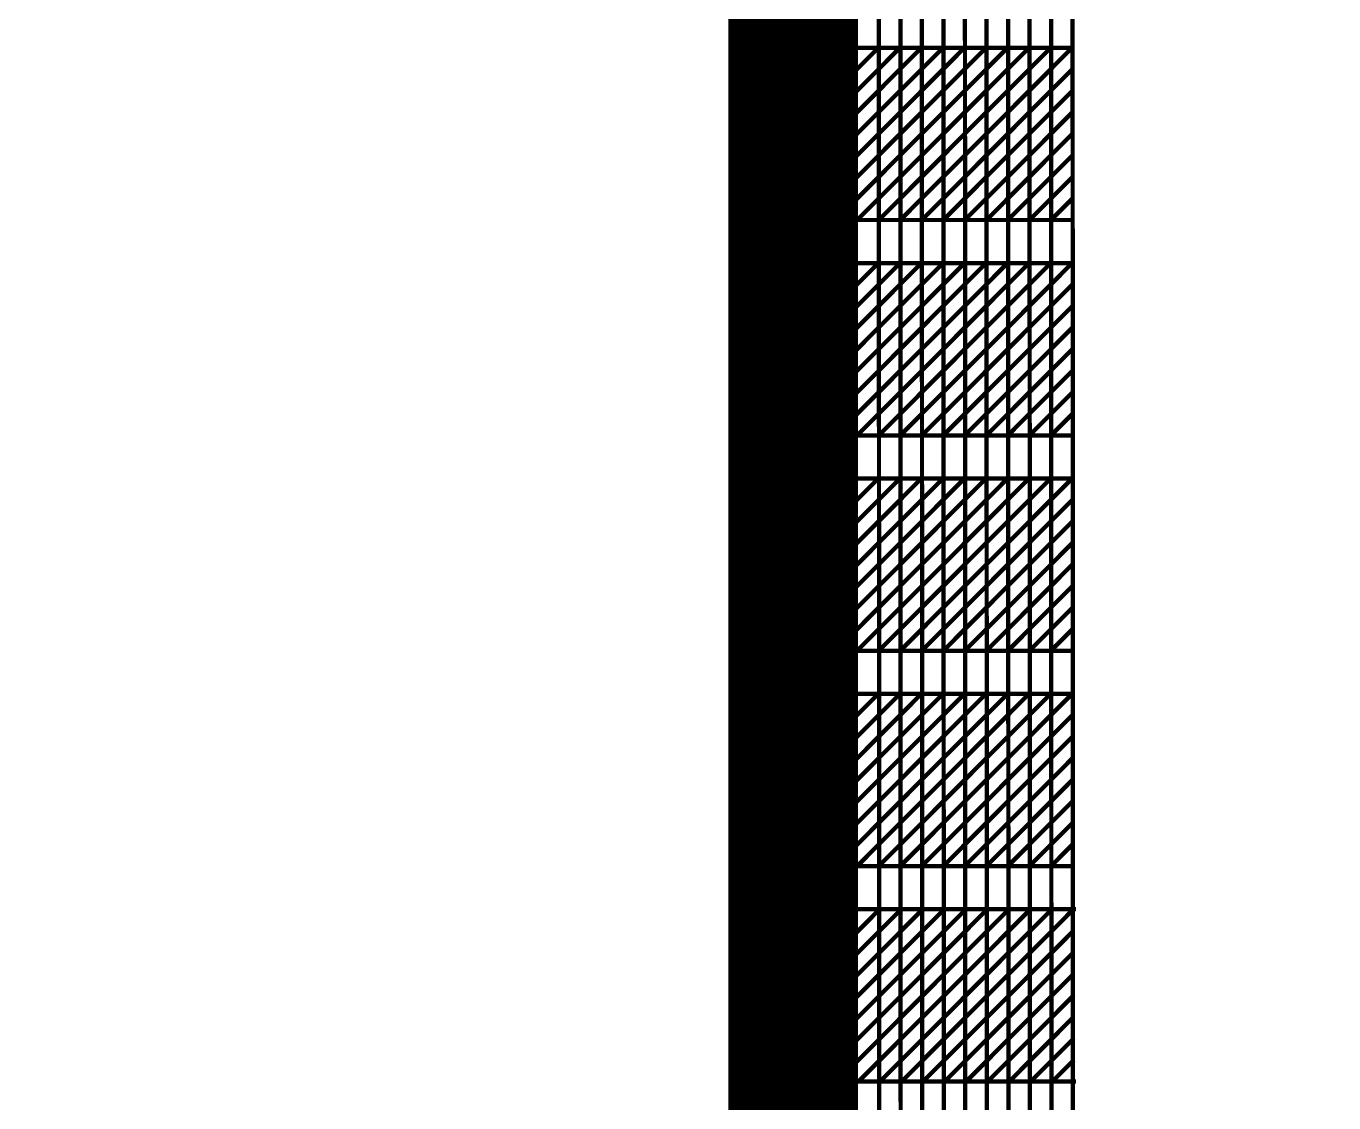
# Model space of a CAD drawing. Header units: millimetres. Extents: x -51 to 51, y -51 to 51.
# Drawn here: x -15.088 to -12.051, y -10.146 to -7.646 of the extents above; entities that cross this region are included whole.
import ezdxf

# ---------------------------------------------------------------- set-up
doc = ezdxf.new("R2010")
doc.units = ezdxf.units.MM
doc.linetypes.add('DASHED', pattern=[19.05, 12.7, -6.35])
for name, color, linetype in [('bottom_SU8', 5, 'Continuous'), ('metal', 43, 'Continuous'), ('reference', 18, 'DASHED')]:
    doc.layers.add(name, color=color, linetype=linetype)
doc.layers.add('top SU-8', color=3, linetype='Continuous', transparency=0.63)

msp = doc.modelspace()

# ---------------------------------------------------------------- linework, layer by layer
at = {"layer": 'bottom_SU8', "transparency": 33554544}
for points, const_width in [([(-13.3059, 5.9298), (-13.3059, -19.1017)], 0.3), ([(-12.6544, -19.0957), (-12.659, -3.1921)], 0.01), ([(-13.1044, -19.0957), (-13.109, -3.1964)], 0.01), ([(-13.0547, -19.0957), (-13.059, -3.1964)], 0.01), ([(-13.0047, -19.0957), (-13.009, -3.1964)], 0.01), ([(-12.9544, -19.0957), (-12.959, -3.1961)], 0.01), ([(-12.9044, -19.0957), (-12.909, -3.1964)], 0.01), ([(-12.8544, -19.0957), (-12.859, -3.1961)], 0.01), ([(-12.8044, -19.0957), (-12.8087, -3.1961)], 0.01), ([(-12.7544, -19.0957), (-12.759, -3.1961)], 0.01), ([(-12.7044, -19.0957), (-12.709, -3.1961)], 0.01), ([(-13.1936, -7.7811), (-13.1087, -7.6961)], 0.01), ([(-13.1934, -7.831), (-13.0587, -7.6961)], 0.01), ([(-13.1934, -7.8811), (-13.0087, -7.6961)], 0.01), ([(-13.1934, -7.9313), (-12.9587, -7.6961)], 0.01), ([(-13.1934, -7.9814), (-12.9087, -7.6961)], 0.01), ([(-13.1934, -8.0315), (-12.8587, -7.6961)], 0.01), ([(-13.1934, -8.0816), (-12.8087, -7.6961)], 0.01), ([(-13.1934, -7.6961), (-12.6531, -7.6961)], 0.01), ([(-13.1579, -8.0961), (-12.7587, -7.6961)], 0.01), ([(-13.1079, -8.0961), (-12.7087, -7.6961)], 0.01), ([(-13.0579, -8.0961), (-12.6587, -7.6961)], 0.01), ([(-13.0079, -8.0961), (-12.6586, -7.7461)], 0.01), ([(-12.9579, -8.0961), (-12.6585, -7.7961)], 0.01), ([(-12.9079, -8.0961), (-12.6584, -7.8461)], 0.01), ([(-12.8579, -8.0961), (-12.6583, -7.8961)], 0.01), ([(-12.8079, -8.0961), (-12.6582, -7.9461)], 0.01), ([(-12.7579, -8.0961), (-12.6581, -7.9961)], 0.01), ([(-12.7079, -8.0961), (-12.658, -8.0461)], 0.01), ([(-13.1934, -8.0961), (-12.653, -8.0961)], 0.01), ([(-13.1936, -8.2811), (-13.1087, -8.1961)], 0.01), ([(-13.1934, -8.331), (-13.0587, -8.1961)], 0.01), ([(-13.1934, -8.3811), (-13.0087, -8.1961)], 0.01), ([(-13.1934, -8.4313), (-12.9587, -8.1961)], 0.01), ([(-13.1934, -8.4814), (-12.9087, -8.1961)], 0.01), ([(-13.1934, -8.5315), (-12.8587, -8.1961)], 0.01), ([(-13.1934, -8.5816), (-12.8087, -8.1961)], 0.01), ([(-13.1934, -8.1961), (-12.6531, -8.1961)], 0.01), ([(-13.1579, -8.5961), (-12.7587, -8.1961)], 0.01), ([(-13.1079, -8.5961), (-12.7087, -8.1961)], 0.01), ([(-13.0579, -8.5961), (-12.6587, -8.1961)], 0.01), ([(-13.0079, -8.5961), (-12.6586, -8.2461)], 0.01), ([(-12.9579, -8.5961), (-12.6585, -8.2961)], 0.01), ([(-12.9079, -8.5961), (-12.6584, -8.3461)], 0.01), ([(-12.8579, -8.5961), (-12.6583, -8.3961)], 0.01), ([(-12.8079, -8.5961), (-12.6582, -8.4461)], 0.01), ([(-12.7579, -8.5961), (-12.6581, -8.4961)], 0.01), ([(-12.7079, -8.5961), (-12.658, -8.5461)], 0.01), ([(-13.1934, -8.5961), (-12.653, -8.5961)], 0.01), ([(-13.1936, -8.7811), (-13.1087, -8.6961)], 0.01), ([(-13.1934, -8.831), (-13.0587, -8.6961)], 0.01), ([(-13.1934, -8.8811), (-13.0087, -8.6961)], 0.01), ([(-13.1934, -8.9313), (-12.9587, -8.6961)], 0.01), ([(-13.1934, -8.9814), (-12.9087, -8.6961)], 0.01), ([(-13.1934, -9.0315), (-12.8587, -8.6961)], 0.01), ([(-13.1934, -9.0816), (-12.8087, -8.6961)], 0.01), ([(-13.1934, -8.6961), (-12.6531, -8.6961)], 0.01), ([(-13.1579, -9.0961), (-12.7587, -8.6961)], 0.01), ([(-13.1079, -9.0961), (-12.7087, -8.6961)], 0.01), ([(-13.0579, -9.0961), (-12.6587, -8.6961)], 0.01), ([(-13.0079, -9.0961), (-12.6586, -8.7461)], 0.01), ([(-12.9579, -9.0961), (-12.6585, -8.7961)], 0.01), ([(-12.9079, -9.0961), (-12.6584, -8.8461)], 0.01), ([(-12.8579, -9.0961), (-12.6583, -8.8961)], 0.01), ([(-12.8079, -9.0961), (-12.6582, -8.9461)], 0.01), ([(-12.7579, -9.0961), (-12.6581, -8.9961)], 0.01), ([(-12.7079, -9.0961), (-12.658, -9.0461)], 0.01), ([(-13.1934, -9.0961), (-12.653, -9.0961)], 0.01), ([(-13.1936, -9.2811), (-13.1087, -9.1961)], 0.01), ([(-13.1934, -9.331), (-13.0587, -9.1961)], 0.01), ([(-13.1934, -9.3811), (-13.0087, -9.1961)], 0.01), ([(-13.1934, -9.4313), (-12.9587, -9.1961)], 0.01), ([(-13.1934, -9.4814), (-12.9087, -9.1961)], 0.01), ([(-13.1934, -9.5315), (-12.8587, -9.1961)], 0.01), ([(-13.1934, -9.5816), (-12.8087, -9.1961)], 0.01), ([(-13.1934, -9.1961), (-12.6531, -9.1961)], 0.01), ([(-13.1579, -9.5961), (-12.7587, -9.1961)], 0.01), ([(-13.1079, -9.5961), (-12.7087, -9.1961)], 0.01), ([(-13.0579, -9.5961), (-12.6587, -9.1961)], 0.01), ([(-13.0079, -9.5961), (-12.6586, -9.2461)], 0.01), ([(-12.9579, -9.5961), (-12.6585, -9.2961)], 0.01), ([(-12.9079, -9.5961), (-12.6584, -9.3461)], 0.01), ([(-12.8579, -9.5961), (-12.6583, -9.3961)], 0.01), ([(-12.8079, -9.5961), (-12.6582, -9.4461)], 0.01), ([(-12.7579, -9.5961), (-12.6581, -9.4961)], 0.01), ([(-12.7079, -9.5961), (-12.658, -9.5461)], 0.01), ([(-13.1934, -9.5961), (-12.653, -9.5961)], 0.01), ([(-13.1904, -9.7811), (-13.1055, -9.6961)], 0.01), ([(-13.1902, -9.831), (-13.0555, -9.6961)], 0.01), ([(-13.1902, -9.8811), (-13.0055, -9.6961)], 0.01), ([(-13.1902, -9.9312), (-12.9555, -9.6961)], 0.01), ([(-13.1902, -9.9813), (-12.9055, -9.6961)], 0.01), ([(-13.1902, -10.0314), (-12.8555, -9.6961)], 0.01), ([(-13.1902, -10.0816), (-12.8055, -9.6961)], 0.01), ([(-13.1902, -9.6961), (-12.65, -9.6961)], 0.01), ([(-13.1547, -10.0961), (-12.7555, -9.6961)], 0.01), ([(-13.1047, -10.0961), (-12.7055, -9.6961)], 0.01), ([(-13.0547, -10.0961), (-12.6555, -9.6961)], 0.01), ([(-13.0047, -10.0961), (-12.6554, -9.7461)], 0.01), ([(-12.9547, -10.0961), (-12.6553, -9.7961)], 0.01), ([(-12.9047, -10.0961), (-12.6552, -9.8461)], 0.01), ([(-12.8547, -10.0961), (-12.6551, -9.8961)], 0.01), ([(-12.8047, -10.0961), (-12.655, -9.9461)], 0.01), ([(-12.7547, -10.0961), (-12.6549, -9.9961)], 0.01), ([(-12.7047, -10.0961), (-12.6548, -10.0461)], 0.01), ([(-13.1902, -10.0961), (-12.6499, -10.0961)], 0.01)]:
    msp.add_lwpolyline(points, dxfattribs=dict(at, const_width=const_width))
at = {"layer": 'metal', "transparency": 33554544}
for points, const_width in [([(-13.3039, -11.0957), (-13.3039, 10.5754)], 0.004), ([(-13.3219, -12.0957), (-13.3219, 10.0274)], 0.004), ([(-13.3129, -11.5957), (-13.3129, 10.0291)], 0.004), ([(-13.2949, -10.5957), (-13.2949, 9.9562)], 0.004), ([(-13.3399, -13.0957), (-13.3399, 9.4365)], 0.004), ([(-13.3309, -12.5957), (-13.3309, 9.4365)], 0.004), ([(-13.2859, -10.0961), (-13.2859, 9.3481)], 0.004), ([(-13.2769, -9.5961), (-13.2769, 9.3481)], 0.004), ([(-13.3579, -14.0957), (-13.3579, 8.8389)], 0.004), ([(-13.3489, -13.5957), (-13.3489, 8.8407)], 0.004), ([(-13.2679, -9.0961), (-13.2679, 8.7599)], 0.004), ([(-13.2589, -8.5961), (-13.2589, 8.7617)], 0.004), ([(-13.3759, -15.0957), (-13.3759, 8.2445)], 0.004), ([(-13.3669, -14.5957), (-13.3669, 8.2445)], 0.004), ([(-13.2499, -8.0961), (-13.2499, 8.1764)], 0.004), ([(-13.3939, -16.0957), (-13.3939, 7.6503)], 0.004), ([(-13.3849, -15.5957), (-13.3849, 7.6503)], 0.004), ([(-13.4119, -17.0957), (-13.4119, 7.0554)], 0.004), ([(-13.4029, -16.5957), (-13.4029, 7.0554)], 0.004), ([(-13.4299, -18.0957), (-13.4299, 6.4565)], 0.004), ([(-13.4209, -17.5957), (-13.4209, 6.4576)], 0.004), ([(-13.4389, -18.5957), (-13.4389, 5.8943)], 0.004), ([(-13.4479, -19.0957), (-13.4479, 5.8889)], 0.004), ([(-13.168, -7.8054), (-13.0585, -7.6957)], 0.006), ([(-13.1679, -7.8554), (-13.0085, -7.6957)], 0.006), ([(-13.1679, -7.9055), (-12.9585, -7.6957)], 0.006), ([(-13.1679, -7.9556), (-12.9085, -7.6957)], 0.006), ([(-13.1679, -8.0057), (-12.8585, -7.6957)], 0.006), ([(-13.1679, -8.0558), (-12.8085, -7.6957)], 0.006), ([(-13.1679, -7.6957), (-12.6556, -7.6957)], 0.006), ([(-13.1678, -7.7551), (-13.1085, -7.6957)], 0.006), ([(-13.1577, -8.0957), (-12.7585, -7.6957)], 0.006), ([(-13.1077, -8.0957), (-13.1085, -7.6957)], 0.006), ([(-13.1077, -8.0957), (-12.7085, -7.6957)], 0.006), ([(-13.0577, -8.0957), (-13.0585, -7.6957)], 0.006), ([(-13.0577, -8.0957), (-12.6585, -7.6957)], 0.006), ([(-13.0077, -8.0957), (-13.0085, -7.6957)], 0.006), ([(-12.9577, -8.0957), (-12.9585, -7.6957)], 0.006), ([(-12.9077, -8.0957), (-12.9085, -7.6957)], 0.006), ([(-12.8577, -8.0957), (-12.8585, -7.6957)], 0.006), ([(-12.8077, -8.0957), (-12.8085, -7.6957)], 0.006), ([(-12.7577, -8.0957), (-12.7585, -7.6957)], 0.006), ([(-12.7077, -8.0957), (-12.7085, -7.6957)], 0.006), ([(-12.6577, -8.0957), (-12.6585, -7.6957)], 0.006), ([(-13.0077, -8.0957), (-12.6584, -7.7457)], 0.006), ([(-12.9577, -8.0957), (-12.6583, -7.7957)], 0.006), ([(-12.9077, -8.0957), (-12.6582, -7.8457)], 0.006), ([(-12.8577, -8.0957), (-12.6581, -7.8957)], 0.006), ([(-12.8077, -8.0957), (-12.658, -7.9457)], 0.006), ([(-12.7577, -8.0957), (-12.6579, -7.9957)], 0.006), ([(-12.7077, -8.0957), (-12.6578, -8.0457)], 0.006), ([(-13.17, -8.0957), (-12.6552, -8.0957)], 0.006), ([(-13.168, -8.3054), (-13.0585, -8.1957)], 0.006), ([(-13.1679, -8.3554), (-13.0085, -8.1957)], 0.006), ([(-13.1679, -8.4055), (-12.9585, -8.1957)], 0.006), ([(-13.1679, -8.4556), (-12.9085, -8.1957)], 0.006), ([(-13.1679, -8.5057), (-12.8585, -8.1957)], 0.006), ([(-13.1679, -8.5558), (-12.8085, -8.1957)], 0.006), ([(-13.1679, -8.1957), (-12.6556, -8.1957)], 0.006), ([(-13.1678, -8.2551), (-13.1085, -8.1957)], 0.006), ([(-13.1577, -8.5957), (-12.7585, -8.1957)], 0.006), ([(-13.1077, -8.5957), (-13.1085, -8.1957)], 0.006), ([(-13.1077, -8.5957), (-12.7085, -8.1957)], 0.006), ([(-13.0577, -8.5957), (-13.0585, -8.1957)], 0.006), ([(-13.0577, -8.5957), (-12.6585, -8.1957)], 0.006), ([(-13.0077, -8.5957), (-13.0085, -8.1957)], 0.006), ([(-12.9577, -8.5957), (-12.9585, -8.1957)], 0.006), ([(-12.9077, -8.5957), (-12.9085, -8.1957)], 0.006), ([(-12.8577, -8.5957), (-12.8585, -8.1957)], 0.006), ([(-12.8077, -8.5957), (-12.8085, -8.1957)], 0.006), ([(-12.7577, -8.5957), (-12.7585, -8.1957)], 0.006), ([(-12.7077, -8.5957), (-12.7085, -8.1957)], 0.006), ([(-12.6577, -8.5957), (-12.6585, -8.1957)], 0.006), ([(-13.0077, -8.5957), (-12.6584, -8.2457)], 0.006), ([(-12.9577, -8.5957), (-12.6583, -8.2957)], 0.006), ([(-12.9077, -8.5957), (-12.6582, -8.3457)], 0.006), ([(-12.8577, -8.5957), (-12.6581, -8.3957)], 0.006), ([(-12.8077, -8.5957), (-12.658, -8.4457)], 0.006), ([(-12.7577, -8.5957), (-12.6579, -8.4957)], 0.006), ([(-12.7077, -8.5957), (-12.6578, -8.5457)], 0.006), ([(-13.17, -8.5957), (-12.6552, -8.5957)], 0.006), ([(-13.168, -8.8054), (-13.0585, -8.6957)], 0.006), ([(-13.1679, -8.8554), (-13.0085, -8.6957)], 0.006), ([(-13.1679, -8.9055), (-12.9585, -8.6957)], 0.006), ([(-13.1679, -8.9556), (-12.9085, -8.6957)], 0.006), ([(-13.1679, -9.0057), (-12.8585, -8.6957)], 0.006), ([(-13.1679, -9.0558), (-12.8085, -8.6957)], 0.006), ([(-13.1679, -8.6957), (-12.6556, -8.6957)], 0.006), ([(-13.1678, -8.7551), (-13.1085, -8.6957)], 0.006), ([(-13.1577, -9.0957), (-12.7585, -8.6957)], 0.006), ([(-13.1077, -9.0957), (-13.1085, -8.6957)], 0.006), ([(-13.1077, -9.0957), (-12.7085, -8.6957)], 0.006), ([(-13.0577, -9.0957), (-13.0585, -8.6957)], 0.006), ([(-13.0577, -9.0957), (-12.6585, -8.6957)], 0.006), ([(-13.0077, -9.0957), (-13.0085, -8.6957)], 0.006), ([(-12.9577, -9.0957), (-12.9585, -8.6957)], 0.006), ([(-12.9077, -9.0957), (-12.9085, -8.6957)], 0.006), ([(-12.8577, -9.0957), (-12.8585, -8.6957)], 0.006), ([(-12.8077, -9.0957), (-12.8085, -8.6957)], 0.006), ([(-12.7577, -9.0957), (-12.7585, -8.6957)], 0.006), ([(-12.7077, -9.0957), (-12.7085, -8.6957)], 0.006), ([(-12.6577, -9.0957), (-12.6585, -8.6957)], 0.006), ([(-13.0077, -9.0957), (-12.6584, -8.7457)], 0.006), ([(-12.9577, -9.0957), (-12.6583, -8.7957)], 0.006), ([(-12.9077, -9.0957), (-12.6582, -8.8457)], 0.006), ([(-12.8577, -9.0957), (-12.6581, -8.8957)], 0.006), ([(-12.8077, -9.0957), (-12.658, -8.9457)], 0.006), ([(-12.7577, -9.0957), (-12.6579, -8.9957)], 0.006), ([(-12.7077, -9.0957), (-12.6578, -9.0457)], 0.006), ([(-13.17, -9.0957), (-12.6552, -9.0957)], 0.006), ([(-13.168, -9.3054), (-13.0585, -9.1957)], 0.006), ([(-13.1679, -9.3554), (-13.0085, -9.1957)], 0.006), ([(-13.1679, -9.4055), (-12.9585, -9.1957)], 0.006), ([(-13.1679, -9.4556), (-12.9085, -9.1957)], 0.006), ([(-13.1679, -9.5057), (-12.8585, -9.1957)], 0.006), ([(-13.1679, -9.5558), (-12.8085, -9.1957)], 0.006), ([(-13.1679, -9.1957), (-12.6556, -9.1957)], 0.006), ([(-13.1678, -9.2551), (-13.1085, -9.1957)], 0.006), ([(-13.1577, -9.5957), (-12.7585, -9.1957)], 0.006), ([(-13.1077, -9.5957), (-13.1085, -9.1957)], 0.006), ([(-13.1077, -9.5957), (-12.7085, -9.1957)], 0.006), ([(-13.0577, -9.5957), (-13.0585, -9.1957)], 0.006), ([(-13.0577, -9.5957), (-12.6585, -9.1957)], 0.006), ([(-13.0077, -9.5957), (-13.0085, -9.1957)], 0.006), ([(-12.9577, -9.5957), (-12.9585, -9.1957)], 0.006), ([(-12.9077, -9.5957), (-12.9085, -9.1957)], 0.006), ([(-12.8577, -9.5957), (-12.8585, -9.1957)], 0.006), ([(-12.8077, -9.5957), (-12.8085, -9.1957)], 0.006), ([(-12.7577, -9.5957), (-12.7585, -9.1957)], 0.006), ([(-12.7077, -9.5957), (-12.7085, -9.1957)], 0.006), ([(-12.6577, -9.5957), (-12.6585, -9.1957)], 0.006), ([(-13.0077, -9.5957), (-12.6584, -9.2457)], 0.006), ([(-12.9577, -9.5957), (-12.6583, -9.2957)], 0.006), ([(-12.9077, -9.5957), (-12.6582, -9.3457)], 0.006), ([(-12.8577, -9.5957), (-12.6581, -9.3957)], 0.006), ([(-12.8077, -9.5957), (-12.658, -9.4457)], 0.006), ([(-12.7577, -9.5957), (-12.6579, -9.4957)], 0.006), ([(-12.7077, -9.5957), (-12.6578, -9.5457)], 0.006), ([(-13.17, -9.5957), (-12.6552, -9.5957)], 0.006), ([(-13.1656, -9.8057), (-13.0562, -9.696)], 0.006), ([(-13.1656, -9.8557), (-13.0062, -9.696)], 0.006), ([(-13.1656, -9.9058), (-12.9562, -9.696)], 0.006), ([(-13.1656, -10.0561), (-12.8062, -9.696)], 0.006), ([(-13.1656, -9.696), (-12.6532, -9.696)], 0.006), ([(-13.1655, -9.9559), (-12.9062, -9.696)], 0.006), ([(-13.1655, -10.0059), (-12.8562, -9.696)], 0.006), ([(-13.1655, -9.7554), (-13.1062, -9.696)], 0.006), ([(-13.1553, -10.096), (-12.7562, -9.696)], 0.006), ([(-13.107, -10.096), (-13.1071, -9.696)], 0.006), ([(-13.1053, -10.096), (-12.7062, -9.696)], 0.006), ([(-13.0574, -10.096), (-13.0569, -9.696)], 0.006), ([(-13.0553, -10.096), (-12.6562, -9.696)], 0.006), ([(-13.0069, -10.096), (-13.0069, -9.696)], 0.006), ([(-12.9567, -10.096), (-12.9568, -9.696)], 0.006), ([(-12.9071, -10.096), (-12.9072, -9.696)], 0.006), ([(-12.8567, -10.096), (-12.8568, -9.696)], 0.006), ([(-12.8066, -10.096), (-12.807, -9.696)], 0.006), ([(-12.7567, -10.096), (-12.757, -9.696)], 0.006), ([(-12.707, -10.096), (-12.7073, -9.696)], 0.006), ([(-12.6572, -10.096), (-12.6569, -9.696)], 0.006), ([(-13.0053, -10.096), (-12.6561, -9.746)], 0.006), ([(-12.9553, -10.096), (-12.656, -9.796)], 0.006), ([(-12.9053, -10.096), (-12.6559, -9.846)], 0.006), ([(-12.8553, -10.096), (-12.6558, -9.896)], 0.006), ([(-12.8053, -10.096), (-12.6556, -9.946)], 0.006), ([(-12.7553, -10.096), (-12.6555, -9.996)], 0.006), ([(-12.7053, -10.096), (-12.6554, -10.046)], 0.006), ([(-13.1677, -10.096), (-12.6529, -10.096)], 0.006)]:
    msp.add_lwpolyline(points, dxfattribs=dict(at, const_width=const_width))
for points in [[(-13.2499, -7.6961), (-13.163, -7.6961), (-13.163, -8.0961), (-13.2499, -8.0961)], [(-13.2589, -8.1961), (-13.163, -8.1961), (-13.163, -8.5961), (-13.2589, -8.5961)], [(-13.2679, -8.6961), (-13.163, -8.6961), (-13.163, -9.0961), (-13.2679, -9.0961)], [(-13.2769, -9.1961), (-13.163, -9.1961), (-13.163, -9.5961), (-13.2769, -9.5961)], [(-13.2859, -9.6961), (-13.1596, -9.6961), (-13.1596, -10.0961), (-13.2859, -10.0961)]]:
    msp.add_lwpolyline(points, close=True, dxfattribs=at)
at = {"layer": 'reference'}
msp.add_circle((0, 0), 38.1, dxfattribs=at)
at = {"layer": 'top SU-8', "transparency": 33554544}
msp.add_lwpolyline([(-13.1559, -3.1692), (-13.4559, -3.1692), (-13.4561, -19.1018), (-13.4229, -19.1018)], close=True, dxfattribs=at)

doc.saveas('drawing.dxf')
